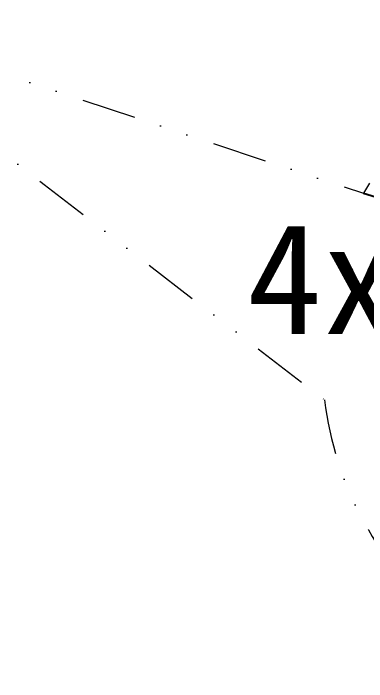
# Model space of a CAD drawing. Header units: millimetres. Extents: x 14276 to 15242, y -9916 to -8542.
# Drawn here: x 14589.8 to 14647.3, y -9134.6 to -9025.8 of the extents above; entities that cross this region are included whole.
import ezdxf

# ---------------------------------------------------------------- set-up
doc = ezdxf.new("R2010")
doc.units = ezdxf.units.MM
doc.linetypes.add('DIVIDE', pattern=[31.75, 12.7, -6.35, 0, -6.35, 0, -6.35])
doc.layers.add('hatch', color=56, linetype='Continuous', lineweight=9)
doc.styles.add('zeng', font='')
doc.styles.get('zeng').set_extended_font_data('SimHei')

# ---------------------------------------------------------------- blocks, each defined once
blk = doc.blocks.new('u9')
at = {"color": 7, "linetype": 'Continuous'}
blk.add_line((-112.383, 169.956), (-75.597, 158.818), dxfattribs=at)
at = {"layer": 'hatch', "color": 4, "linetype": 'DIVIDE', "ltscale": 0.7}
for q in [(-118.737, 136.331), (-112.383, 169.956)]:
    blk.add_line((-200.69, 199.24), q, dxfattribs=at)
blk.add_arc((-63.366, 143.281), 55.806, 187.15403, 151.4451, dxfattribs=at)
at = {"color": 6, "style": 'zeng'}
blk.add_text('4x', height=18, dxfattribs=at).set_placement((-131.375, 147.071))

msp = doc.modelspace()

# ---------------------------------------------------------------- block references
msp.add_blockref('u9', (14759.21, -9225.04))

doc.saveas('drawing.dxf')
